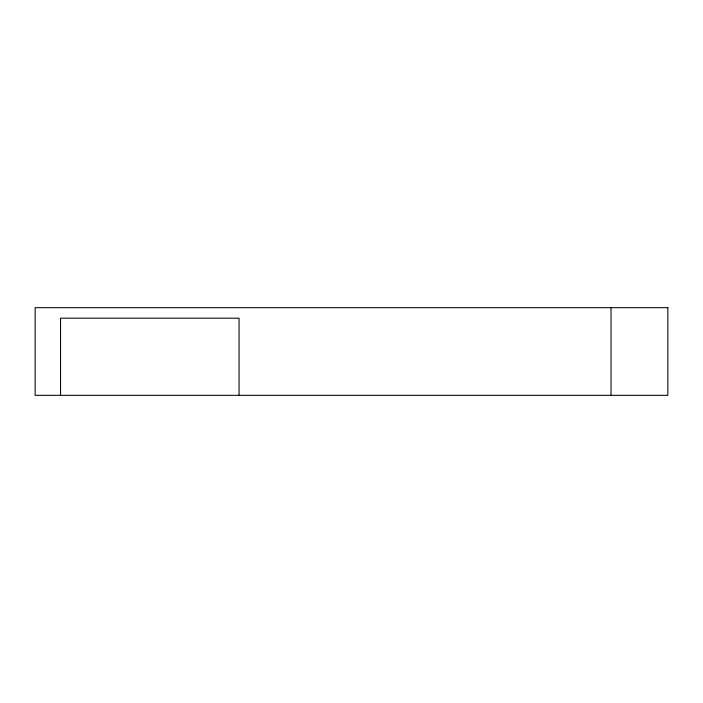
<?xml version="1.0" encoding="UTF-8"?>
<svg xmlns="http://www.w3.org/2000/svg" width="703" height="703" viewBox="0 0 703 703"><rect width="100%" height="100%" fill="white"/><g stroke="black" fill="none" stroke-linecap="round" stroke-linejoin="round"><path stroke-width="1.05" d="M611.039 307.668L611.039 395.332M239.055 395.332L239.055 318.187L60.555 318.187L60.555 395.332M667.85 307.668L35.15 307.668L35.15 395.332L667.85 395.332L667.85 307.668"/></g></svg>
